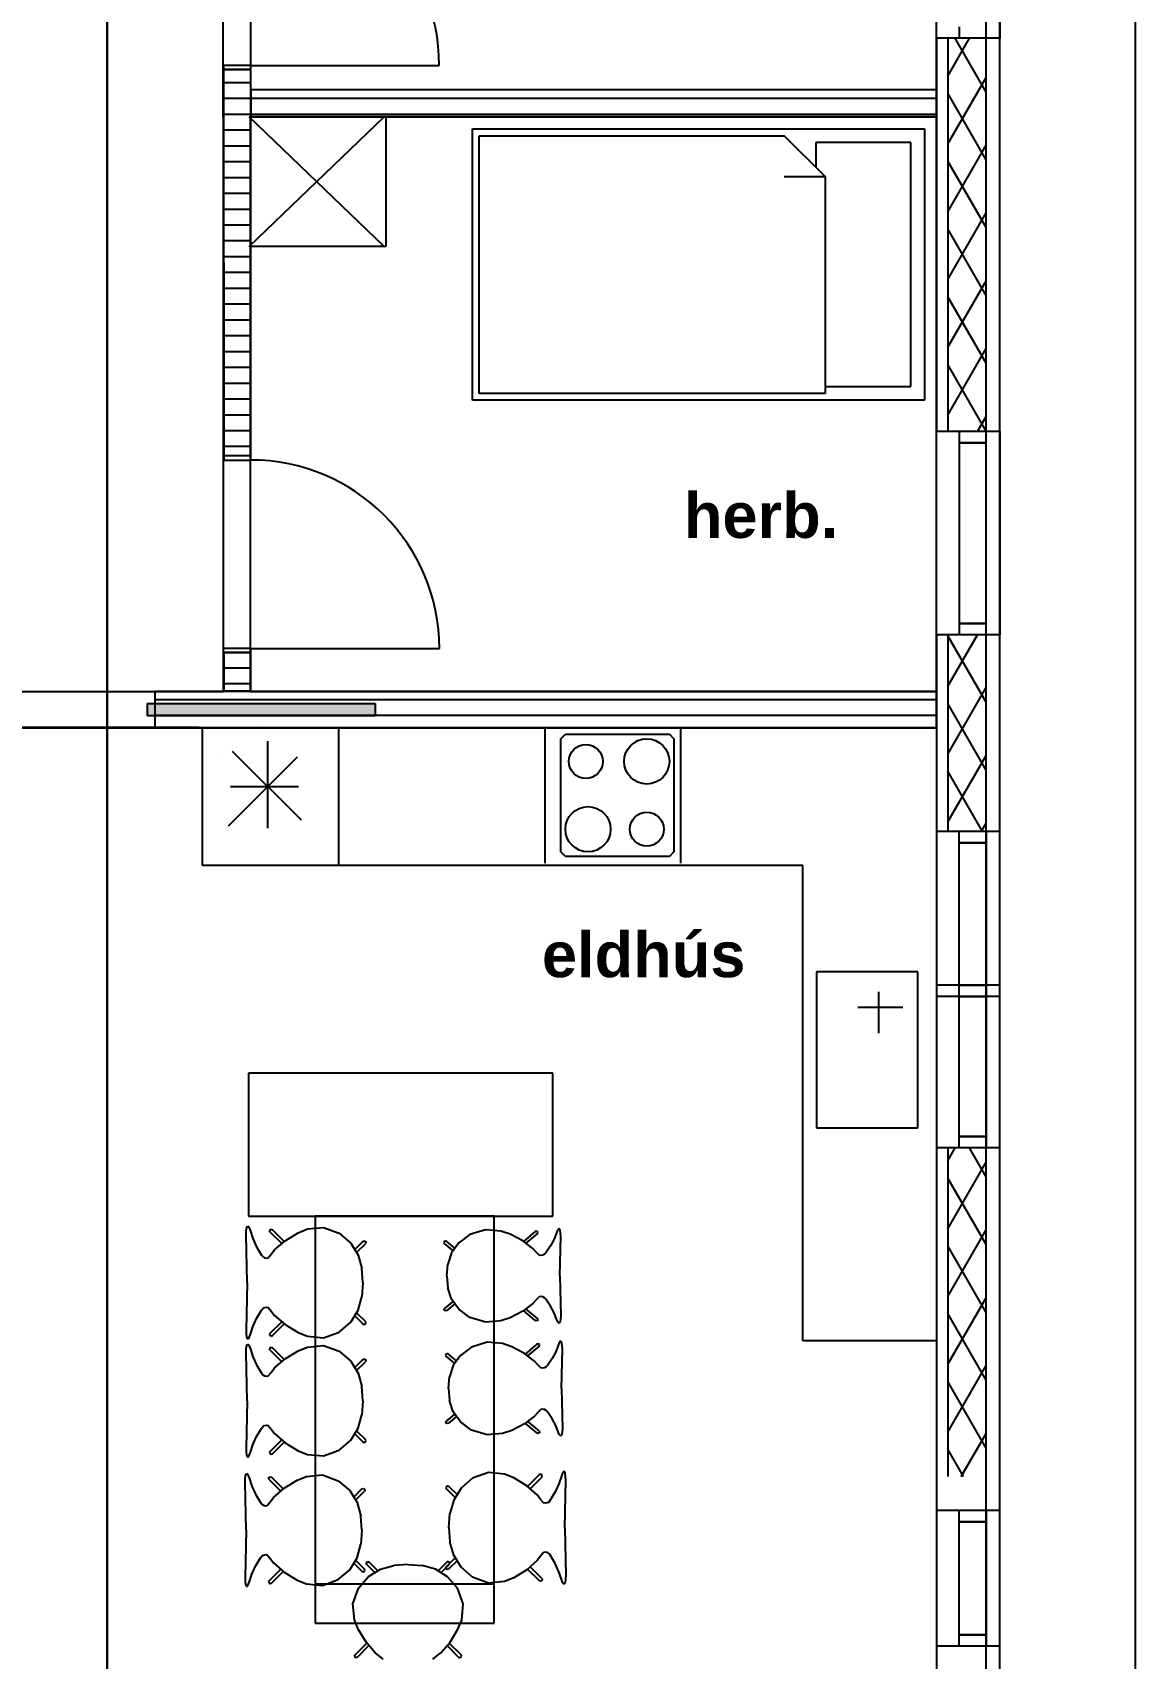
# Model space of a CAD drawing. Header units: millimetres. Extents: x -242231 to 419123, y -2399 to 525285.
# Drawn here: x -60451 to -55571, y 42130 to 49325 of the extents above; entities that cross this region are included whole.
import ezdxf

# ---------------------------------------------------------------- set-up
doc = ezdxf.new("R2010")
doc.units = ezdxf.units.MM
doc.layers.add('Grunnur', color=252, linetype='Continuous')
doc.styles.add('GENERATED_STYLE_1', font='swissb.ttf')

msp = doc.modelspace()

# ---------------------------------------------------------------- hatches: boundary and pattern name
at = {"layer": 'Grunnur', "linetype": 'Continuous'}
msp.add_hatch(color=256, dxfattribs=at).paths.add_polyline_path([(-58934.596, 46301.326), (-59942.786, 46301.326), (-59942.786, 46356.317), (-58934.596, 46356.317)], flags=0)

# ---------------------------------------------------------------- linework, layer by layer
at = {"color": 252, "linetype": 'Continuous', "lineweight": 18, "ltscale": 0.02}
for p, q in [((-59433.519, 46277.328), (-59433.519, 46277.328)), ((-59604.69, 46120.228), (-59604.69, 46120.228))]:
    msp.add_line(p, q, dxfattribs=at)
at = {"layer": 'Grunnur', "linetype": 'Continuous'}
for p, q in [((-60121.152, 37452.991), (-60121.152, 55154.141)), ((-60121.152, 55153.107), (-60121.152, 37449.384)), ((-55571.262, 37449.384), (-55571.262, 55153.107)), ((-56171.89, 38034.093), (-56171.89, 54733.487)), ((-56232.093, 38094.077), (-56232.093, 54672.718)), ((-59606.984, 48950.225), (-59606.984, 54452.808)), ((-59486.385, 51622.699), (-59486.385, 49071.888)), ((-56452.118, 49071.888), (-56452.118, 51622.699)), ((-56451.89, 49299.648), (-56451.89, 50199.648)), ((-56171.89, 50199.648), (-56171.89, 49299.648)), ((-56451.89, 49299.648), (-56451.89, 47559.218)), ((-56401.89, 49299.648), (-56451.89, 49299.648)), ((-56401.89, 49299.648), (-56401.89, 47559.218)), ((-56351.89, 49299.648), (-56401.89, 49299.648)), ((-56401.89, 49131.647), (-56304.895, 49299.648)), ((-56231.89, 49061.231), (-56369.54, 49299.648)), ((-56351.89, 49349.648), (-56351.89, 49299.648)), ((-56231.89, 49299.648), (-56351.89, 49299.648)), ((-56231.89, 49299.648), (-56231.89, 49349.648)), ((-56231.89, 47559.218), (-56231.89, 49299.648)), ((-56171.89, 49299.648), (-56231.89, 49299.648)), ((-56171.89, 47559.218), (-56171.89, 49299.648)), ((-59485.745, 49179.13), (-59605.745, 49179.098)), ((-59605.745, 49179.098), (-59605.74, 49161.098)), ((-59605.74, 49161.098), (-59485.74, 49161.13)), ((-59485.74, 49161.13), (-59605.74, 49161.098)), ((-59605.74, 49161.098), (-59605.292, 47450.953)), ((-59485.745, 49179.13), (-58651.745, 49179.348)), ((-59485.74, 49161.13), (-59485.745, 49179.13)), ((-59485.292, 47450.985), (-59485.74, 49161.13)), ((-59605.725, 49103.664), (-59485.725, 49103.664)), ((-59486.385, 49071.888), (-56452.118, 49071.888)), ((-59485.67, 49071.888), (-59485.675, 48951.888)), ((-56451.392, 49071.77), (-59485.67, 49071.888)), ((-56451.397, 48951.77), (-56451.392, 49071.77)), ((-56401.89, 48831.647), (-56231.89, 49126.096)), ((-59605.707, 49033.664), (-59485.707, 49033.664)), ((-59485.671, 49033.664), (-56451.394, 49033.664)), ((-56231.89, 48761.231), (-56401.89, 49055.68)), ((-59606.016, 48950.225), (-59606.984, 48950.225)), ((-59606.016, 46409.17), (-59606.016, 48950.225)), ((-59605.688, 48963.664), (-59485.688, 48963.664)), ((-59492.436, 48377.606), (-58895.325, 48951.927)), ((-58894.596, 48377.606), (-59492.436, 48951.886)), ((-56451.89, 48951.907), (-59488.26, 48951.907)), ((-59488.26, 48951.907), (-59488.26, 46409.203)), ((-59485.675, 48951.888), (-56451.397, 48951.77)), ((-59485.675, 48377.515), (-59485.675, 48951.888)), ((-59485.675, 48951.888), (-58888.558, 48951.888)), ((-59485.674, 48963.664), (-56451.397, 48963.664)), ((-58888.558, 48951.888), (-58888.558, 48377.515)), ((-56451.89, 46409.203), (-56451.89, 48951.907)), ((-59605.67, 48893.664), (-59485.67, 48893.664)), ((-58504.852, 47697.772), (-58504.852, 48897.772)), ((-58504.852, 48897.772), (-56504.852, 48897.772)), ((-58474.852, 47727.772), (-58474.852, 48867.772)), ((-58474.852, 48867.772), (-57124.852, 48867.772)), ((-56944.852, 48687.772), (-57124.852, 48867.772)), ((-56504.852, 48897.772), (-56504.852, 47697.772)), ((-59605.652, 48823.664), (-59485.652, 48823.664)), ((-56564.852, 48837.772), (-56984.852, 48837.772)), ((-56984.852, 48837.772), (-56984.852, 48727.772)), ((-56564.852, 47757.772), (-56564.852, 48837.772)), ((-56401.89, 48531.647), (-56231.89, 48826.096)), ((-59605.633, 48753.664), (-59485.633, 48753.664)), ((-56231.89, 48461.231), (-56401.89, 48755.68)), ((-59605.615, 48683.664), (-59485.615, 48683.664)), ((-57124.852, 48687.772), (-56944.852, 48687.772)), ((-56944.852, 48687.772), (-56944.852, 47727.772)), ((-59605.596, 48613.664), (-59485.596, 48613.664)), ((-59605.578, 48543.664), (-59485.578, 48543.664)), ((-56401.89, 48231.647), (-56231.89, 48526.096)), ((-59605.56, 48473.664), (-59485.56, 48473.664)), ((-56231.89, 48161.231), (-56401.89, 48455.68)), ((-59605.541, 48403.664), (-59485.541, 48403.664)), ((-58888.558, 48377.515), (-59485.675, 48377.515)), ((-59605.523, 48333.664), (-59485.523, 48333.664)), ((-59605.505, 48263.664), (-59485.505, 48263.664)), ((-56401.89, 47931.647), (-56231.89, 48226.096)), ((-59605.486, 48193.664), (-59485.486, 48193.664)), ((-56231.89, 47861.231), (-56401.89, 48155.68)), ((-59605.468, 48123.664), (-59485.468, 48123.664)), ((-59605.45, 48053.664), (-59485.45, 48053.664)), ((-59605.431, 47983.664), (-59485.431, 47983.664)), ((-56401.89, 47631.647), (-56231.89, 47926.096)), ((-59605.413, 47913.664), (-59485.413, 47913.664)), ((-56231.89, 47561.231), (-56401.89, 47855.68)), ((-59605.395, 47843.664), (-59485.395, 47843.664)), ((-59605.376, 47773.664), (-59485.376, 47773.664)), ((-59605.358, 47703.664), (-59485.358, 47703.664)), ((-56944.852, 47727.772), (-58474.852, 47727.772)), ((-56944.852, 47757.772), (-56564.852, 47757.772)), ((-59605.339, 47633.664), (-59485.339, 47633.664)), ((-56504.852, 47697.772), (-58504.852, 47697.772)), ((-59605.321, 47563.664), (-59485.321, 47563.664)), ((-56451.89, 46659.218), (-56451.89, 47559.218)), ((-56401.89, 47559.218), (-56451.89, 47559.218)), ((-56351.89, 47559.218), (-56401.89, 47559.218)), ((-56351.89, 47559.218), (-56351.89, 47509.218)), ((-56231.89, 47559.218), (-56351.89, 47559.218)), ((-56270.502, 47559.218), (-56231.89, 47626.096)), ((-56231.89, 47509.218), (-56231.89, 47559.218)), ((-56171.89, 47559.218), (-56231.89, 47559.218)), ((-56171.89, 47559.218), (-56171.89, 46659.218)), ((-59605.303, 47493.664), (-59485.303, 47493.664)), ((-56351.89, 47509.218), (-56231.89, 47509.218)), ((-56351.89, 47509.218), (-56351.89, 46709.218)), ((-56351.89, 47509.218), (-56351.89, 46709.218)), ((-56231.89, 47509.218), (-56351.89, 47509.218)), ((-56231.89, 46709.218), (-56231.89, 47509.218)), ((-56231.89, 46709.218), (-56231.89, 47509.218)), ((-59485.292, 47450.985), (-59605.292, 47450.953)), ((-59485.292, 47450.985), (-59605.292, 47450.953)), ((-59605.292, 47450.953), (-59605.287, 47432.953)), ((-59605.287, 47432.953), (-59485.287, 47432.985)), ((-59485.287, 47432.985), (-59485.292, 47450.985)), ((-56231.89, 46709.218), (-56351.89, 46709.218)), ((-56351.89, 46709.218), (-56351.89, 46659.218)), ((-56351.89, 46709.218), (-56231.89, 46709.218)), ((-56231.89, 46659.218), (-56231.89, 46709.218)), ((-56451.89, 46659.218), (-56451.89, 45788.895)), ((-56401.89, 46659.218), (-56451.89, 46659.218)), ((-56401.89, 46659.218), (-56401.89, 45788.895)), ((-56351.89, 46659.218), (-56401.89, 46659.218)), ((-56401.89, 46431.647), (-56270.502, 46659.218)), ((-56231.89, 46361.231), (-56401.89, 46655.68)), ((-56231.89, 46659.218), (-56351.89, 46659.218)), ((-56231.89, 45788.895), (-56231.89, 46659.218)), ((-56171.89, 46659.218), (-56231.89, 46659.218)), ((-56171.89, 45788.895), (-56171.89, 46659.218)), ((-59485.068, 46598.985), (-59605.068, 46598.953)), ((-59605.063, 46580.953), (-59485.063, 46580.985)), ((-59485.063, 46580.985), (-59605.063, 46580.953)), ((-59605.063, 46580.953), (-59605.019, 46411.804)), ((-59485.068, 46598.985), (-58651.068, 46599.203)), ((-59485.063, 46580.985), (-59485.068, 46598.985)), ((-59485.019, 46411.836), (-59485.063, 46580.985)), ((-59605.046, 46513.664), (-59485.046, 46513.664)), ((-61117.702, 46409.177), (-59606.016, 46409.17)), ((-56452.319, 46409.316), (-59910.048, 46408.954)), ((-59910.048, 46408.954), (-59910.031, 46248.954)), ((-59605.027, 46443.664), (-59485.027, 46443.664)), ((-59605.019, 46411.804), (-59485.019, 46411.836)), ((-59488.26, 46409.203), (-56451.89, 46409.203)), ((-56452.302, 46249.316), (-56452.319, 46409.316)), ((-56401.89, 46131.647), (-56231.89, 46426.096)), ((-59942.786, 46301.326), (-59942.786, 46356.317)), ((-59942.786, 46356.317), (-58934.596, 46356.317)), ((-59910.044, 46373.664), (-56452.315, 46373.664)), ((-58934.596, 46356.317), (-58934.596, 46301.326)), ((-56231.89, 46061.231), (-56401.89, 46355.68)), ((-58934.596, 46301.326), (-59942.786, 46301.326)), ((-59910.037, 46303.664), (-56452.308, 46303.664)), ((-61391.156, 46250.263), (-59713.716, 46250.274)), ((-56452.302, 46246.103), (-61391.156, 46246.103)), ((-59910.031, 46248.954), (-56452.302, 46249.316)), ((-59713.716, 46250.274), (-59713.716, 46249.316)), ((-59713.716, 46249.316), (-56452.302, 46249.316)), ((-59699.095, 45639.423), (-59699.095, 46249.316)), ((-59699.095, 46249.316), (-56451.806, 46249.316)), ((-59095.845, 45638.039), (-59095.845, 46246.347)), ((-58183.395, 45649.321), (-58183.395, 46249.321)), ((-58113.395, 46199.321), (-58093.395, 46219.321)), ((-58113.395, 45699.321), (-58113.395, 46199.321)), ((-58093.395, 46219.321), (-57633.395, 46219.321)), ((-57633.395, 46219.321), (-57613.395, 46199.321)), ((-57613.395, 46199.321), (-57613.395, 45699.321)), ((-57583.395, 45649.321), (-57583.395, 46249.321)), ((-56452.302, 46249.316), (-56452.302, 38314.083)), ((-56451.806, 46249.316), (-56451.806, 45639.423)), ((-59261.532, 45839.202), (-59566.864, 46143.675)), ((-59410.403, 45803.535), (-59410.403, 46188.589)), ((-56401.89, 45831.647), (-56231.89, 46126.096)), ((-59280.536, 46117.775), (-59585.868, 45813.302)), ((-56247.862, 45788.895), (-56401.89, 46055.68)), ((-59274.97, 45986.767), (-59575.047, 45986.767)), ((-56451.89, 45788.895), (-56451.89, 45058.895)), ((-56401.89, 45788.895), (-56451.89, 45788.895)), ((-56351.89, 45788.895), (-56401.89, 45788.895)), ((-56351.89, 45738.895), (-56351.89, 45788.895)), ((-56231.89, 45788.895), (-56351.89, 45788.895)), ((-56253.368, 45788.895), (-56231.89, 45826.096)), ((-56231.89, 45788.895), (-56231.89, 45738.895)), ((-56171.89, 45788.895), (-56231.89, 45788.895)), ((-56171.89, 45058.895), (-56171.89, 45788.895)), ((-58093.395, 45679.321), (-58113.395, 45699.321)), ((-57613.395, 45699.321), (-57633.395, 45679.321)), ((-56231.89, 45738.895), (-56351.89, 45738.895)), ((-56351.89, 45108.895), (-56351.89, 45738.895)), ((-56231.89, 45738.895), (-56231.89, 45108.895)), ((-57042.396, 45639.423), (-59699.095, 45639.423)), ((-57633.395, 45679.321), (-58093.395, 45679.321)), ((-57142.757, 45639.423), (-57330.257, 45639.423)), ((-57042.396, 43535.248), (-57042.396, 45639.423)), ((-56451.806, 45639.423), (-56451.876, 45639.423)), ((-56451.876, 45639.423), (-56451.876, 43535.248)), ((-56534.277, 45168.666), (-56982.022, 45168.666)), ((-56982.022, 45168.666), (-56982.022, 44478.394)), ((-56534.277, 44478.394), (-56534.277, 45168.666)), ((-56708.011, 45080.309), (-56708.011, 44896.772)), ((-56451.89, 45108.895), (-56451.89, 44388.895)), ((-56401.89, 45108.895), (-56451.89, 45108.895)), ((-56401.89, 45058.895), (-56451.89, 45058.895)), ((-56351.89, 45108.895), (-56401.89, 45108.895)), ((-56351.89, 45058.895), (-56401.89, 45058.895)), ((-56351.89, 45058.895), (-56351.89, 45108.895)), ((-56351.89, 45108.895), (-56231.89, 45108.895)), ((-56351.89, 45058.895), (-56351.89, 45108.895)), ((-56231.89, 45108.895), (-56351.89, 45108.895)), ((-56231.89, 45058.895), (-56351.89, 45058.895)), ((-56231.89, 45058.895), (-56351.89, 45058.895)), ((-56351.89, 44438.895), (-56351.89, 45058.895)), ((-56231.89, 45108.895), (-56231.89, 45058.895)), ((-56231.89, 45108.895), (-56231.89, 45058.895)), ((-56171.89, 45108.895), (-56231.89, 45108.895)), ((-56171.89, 45058.895), (-56231.89, 45058.895)), ((-56231.89, 45058.895), (-56231.89, 44438.895)), ((-56171.89, 44388.895), (-56171.89, 45108.895)), ((-56600.048, 45010.133), (-56799.78, 45010.133)), ((-58149.121, 44720.287), (-59495.134, 44720.091)), ((-59495.134, 44720.091), (-59495.042, 44086.78)), ((-58149.029, 44086.976), (-58149.121, 44720.287)), ((-56982.022, 44478.394), (-56534.277, 44478.394)), ((-56351.89, 44388.895), (-56351.89, 44438.895)), ((-56351.89, 44438.895), (-56231.89, 44438.895)), ((-56231.89, 44438.895), (-56231.89, 44388.895)), ((-56451.89, 44388.895), (-56451.89, 42934.773)), ((-56401.89, 44388.895), (-56451.89, 44388.895)), ((-56401.89, 44388.895), (-56401.89, 42934.773)), ((-56351.89, 44388.895), (-56401.89, 44388.895)), ((-56401.89, 44331.647), (-56368.838, 44388.895)), ((-56401.89, 44031.647), (-56231.89, 44326.096)), ((-56231.89, 44388.895), (-56351.89, 44388.895)), ((-56231.89, 44261.231), (-56305.597, 44388.895)), ((-56231.89, 42934.773), (-56231.89, 44388.895)), ((-56171.89, 44388.895), (-56231.89, 44388.895)), ((-56171.89, 42934.773), (-56171.89, 44388.895)), ((-56231.89, 43961.231), (-56401.89, 44255.68)), ((-59505.675, 44019.018), (-59504.03, 44033.191)), ((-59504.03, 44033.191), (-59502.13, 44039.825)), ((-59502.13, 44039.825), (-59499.484, 44042.889)), ((-59499.484, 44042.889), (-59495.819, 44040.699)), ((-59495.819, 44040.699), (-59492.262, 44035.139)), ((-59495.042, 44086.78), (-58149.029, 44086.976)), ((-59492.262, 44035.139), (-59487.332, 44020.467)), ((-59235.012, 44030.396), (-59164.054, 44037.423)), ((-59200.549, 44086.938), (-59200.549, 42286.775)), ((-58408.566, 44086.938), (-59200.549, 44086.938)), ((-58408.566, 44086.938), (-59200.296, 44086.823)), ((-59200.296, 44086.823), (-59200.06, 42459.859)), ((-59164.054, 44037.423), (-59093.988, 44011.876)), ((-58408.33, 42459.974), (-58408.566, 44086.938)), ((-58408.566, 42286.775), (-58408.566, 44086.938)), ((-59506.334, 44002.794), (-59505.675, 44019.018)), ((-59502.134, 43792.883), (-59506.334, 44002.794)), ((-59487.332, 44020.467), (-59475.853, 43987.863)), ((-59475.853, 43987.863), (-59460.049, 43951.689)), ((-59402.202, 44021.987), (-59400.004, 44027.199)), ((-59400.052, 44016.803), (-59402.202, 44021.987)), ((-59400.052, 44016.803), (-59348.394, 43965.731)), ((-59400.004, 44027.199), (-59394.747, 44029.386)), ((-59394.747, 44029.386), (-59389.509, 44027.267)), ((-59389.509, 44027.267), (-59337.187, 43975.538)), ((-59380.245, 43937.858), (-59333.69, 43978.596)), ((-59333.69, 43978.596), (-59276.15, 44013.858)), ((-59276.15, 44013.858), (-59235.012, 44030.396)), ((-59093.988, 44011.876), (-59043.263, 43967.818)), ((-59043.263, 43967.818), (-59010.774, 43914.774)), ((-59025.408, 43939.544), (-58989.015, 43975.466)), ((-59014.865, 43929.08), (-58978.402, 43965.072)), ((-58989.015, 43975.466), (-58983.786, 43977.625)), ((-58983.786, 43977.625), (-58978.512, 43975.476)), ((-58978.512, 43975.476), (-58976.282, 43970.276)), ((-58976.282, 43970.276), (-58978.402, 43965.072)), ((-58628.456, 43975.265), (-58630.628, 43970.907)), ((-58630.628, 43970.907), (-58628.56, 43966.547)), ((-58593.009, 43936.395), (-58628.56, 43966.547)), ((-58623.316, 43977.068), (-58628.456, 43975.265)), ((-58618.219, 43975.26), (-58623.316, 43977.068)), ((-58582.735, 43945.167), (-58618.219, 43975.26)), ((-58565.34, 43968.865), (-58596.993, 43924.406)), ((-58515.908, 44005.799), (-58565.34, 43968.865)), ((-58447.62, 44027.226), (-58515.908, 44005.799)), ((-58378.454, 44021.356), (-58447.62, 44027.226)), ((-58338.351, 44007.508), (-58378.454, 44021.356)), ((-58282.255, 43977.974), (-58338.351, 44007.508)), ((-58236.866, 43943.847), (-58282.255, 43977.974)), ((-58227.86, 44018.774), (-58278.847, 43975.412)), ((-58217.581, 44010.008), (-58267.92, 43967.196)), ((-58222.755, 44020.552), (-58227.86, 44018.774)), ((-58217.63, 44018.721), (-58222.755, 44020.552)), ((-58215.487, 44014.354), (-58217.63, 44018.721)), ((-58217.581, 44010.008), (-58215.487, 44014.354)), ((-58143.688, 43985.777), (-58159.083, 43955.459)), ((-58132.508, 44013.102), (-58143.688, 43985.777)), ((-58127.706, 44025.398), (-58132.508, 44013.102)), ((-58124.241, 44030.059), (-58127.706, 44025.398)), ((-58120.669, 44031.895), (-58124.241, 44030.059)), ((-58118.089, 44029.328), (-58120.669, 44031.895)), ((-58116.236, 44023.769), (-58118.089, 44029.328)), ((-58118.02, 43822.39), (-58113.981, 43998.297)), ((-58114.628, 44011.893), (-58116.236, 44023.769)), ((-58113.981, 43998.297), (-58114.628, 44011.893)), ((-56401.89, 43731.647), (-56231.89, 44026.096)), ((-59460.049, 43951.689), (-59438.178, 43915.242)), ((-59438.178, 43915.242), (-59432.691, 43908.253)), ((-59432.691, 43908.253), (-59425.387, 43902.928)), ((-59425.387, 43902.928), (-59415.793, 43900.982)), ((-59415.793, 43900.982), (-59408.324, 43902.52)), ((-59408.324, 43902.52), (-59395.351, 43918.464)), ((-59395.351, 43918.464), (-59380.245, 43937.858)), ((-59025.742, 43939.206), (-59025.408, 43939.536)), ((-59017.774, 43926.195), (-59014.865, 43929.072)), ((-59010.774, 43914.774), (-58993.661, 43855.473)), ((-58596.993, 43924.406), (-58613.658, 43874.707)), ((-58590.173, 43933.979), (-58593.009, 43936.389)), ((-58582.41, 43944.884), (-58582.735, 43945.16)), ((-58222.137, 43927.599), (-58236.866, 43943.847)), ((-58209.488, 43914.241), (-58222.137, 43927.599)), ((-58202.208, 43912.955), (-58209.488, 43914.241)), ((-58192.857, 43914.588), (-58202.208, 43912.955)), ((-58185.739, 43919.053), (-58192.857, 43914.588)), ((-58180.392, 43924.91), (-58185.739, 43919.053)), ((-58159.083, 43955.459), (-58180.392, 43924.91)), ((-56231.89, 43661.231), (-56401.89, 43955.68)), ((-58989.159, 43792.957), (-58993.661, 43855.473)), ((-58618.03, 43822.318), (-58613.658, 43874.707)), ((-58618.03, 43822.318), (-58613.643, 43769.93)), ((-58118.02, 43822.39), (-58113.93, 43646.485)), ((-59502.134, 43792.883), (-59506.273, 43582.97)), ((-58989.159, 43792.957), (-58993.643, 43730.44)), ((-58596.964, 43720.235), (-58613.643, 43769.93)), ((-59438.143, 43670.542), (-59432.657, 43677.532)), ((-59432.657, 43677.532), (-59425.355, 43682.859)), ((-59425.355, 43682.859), (-59415.761, 43684.808)), ((-59415.761, 43684.808), (-59408.292, 43683.273)), ((-59408.292, 43683.273), (-59395.315, 43667.332)), ((-59010.739, 43671.133), (-58993.643, 43730.44)), ((-58630.585, 43673.725), (-58628.518, 43678.086)), ((-58628.412, 43669.367), (-58630.585, 43673.725)), ((-58592.976, 43708.247), (-58628.518, 43678.086)), ((-58582.7, 43699.479), (-58618.174, 43669.375)), ((-58565.297, 43675.785), (-58596.964, 43720.235)), ((-58590.141, 43710.665), (-58592.976, 43708.254)), ((-58582.374, 43699.762), (-58582.7, 43699.485)), ((-58515.854, 43638.866), (-58565.297, 43675.785)), ((-58236.831, 43700.899), (-58282.21, 43666.759)), ((-58217.526, 43634.743), (-58267.878, 43677.541)), ((-58222.106, 43717.151), (-58236.831, 43700.899)), ((-58209.461, 43730.513), (-58222.106, 43717.151)), ((-58202.181, 43731.801), (-58209.461, 43730.513)), ((-58192.83, 43730.171), (-58202.181, 43731.801)), ((-58185.71, 43725.708), (-58192.83, 43730.171)), ((-58180.362, 43719.852), (-58185.71, 43725.708)), ((-58159.044, 43689.31), (-58180.362, 43719.852)), ((-58143.64, 43658.997), (-58159.044, 43689.31)), ((-56401.89, 43431.647), (-56231.89, 43726.096)), ((-59475.797, 43597.91), (-59460.003, 43634.088)), ((-59460.003, 43634.088), (-59438.143, 43670.542)), ((-59399.987, 43568.992), (-59348.344, 43620.079)), ((-59395.315, 43667.332), (-59380.203, 43647.943)), ((-59389.441, 43558.531), (-59337.134, 43610.275)), ((-59380.203, 43647.943), (-59333.636, 43607.218)), ((-59333.636, 43607.218), (-59276.086, 43571.973)), ((-59093.925, 43574.007), (-59043.212, 43618.08)), ((-59043.212, 43618.08), (-59010.739, 43671.133)), ((-59025.7, 43646.698), (-59025.366, 43646.367)), ((-59025.366, 43646.36), (-58988.962, 43610.448)), ((-59017.735, 43659.71), (-59014.826, 43656.834)), ((-59014.826, 43656.827), (-58978.352, 43620.846)), ((-58988.962, 43610.448), (-58983.732, 43608.29)), ((-58983.732, 43608.29), (-58978.459, 43610.441)), ((-58978.459, 43610.441), (-58976.231, 43615.642)), ((-58976.231, 43615.642), (-58978.352, 43620.846)), ((-58623.271, 43667.566), (-58628.412, 43669.367)), ((-58618.174, 43669.375), (-58623.271, 43667.566)), ((-58447.56, 43617.459), (-58515.854, 43638.866)), ((-58378.396, 43623.349), (-58447.56, 43617.459)), ((-58338.297, 43637.209), (-58378.396, 43623.349)), ((-58282.21, 43666.759), (-58338.297, 43637.209)), ((-58227.803, 43625.974), (-58278.802, 43669.322)), ((-58222.698, 43624.199), (-58227.803, 43625.974)), ((-58217.573, 43626.031), (-58222.698, 43624.199)), ((-58215.431, 43630.399), (-58217.573, 43626.031)), ((-58217.526, 43634.743), (-58215.431, 43630.399)), ((-58132.452, 43631.674), (-58143.64, 43658.997)), ((-58127.647, 43619.379), (-58132.452, 43631.674)), ((-58124.18, 43614.72), (-58127.647, 43619.379)), ((-58120.608, 43612.885), (-58124.18, 43614.72)), ((-58118.029, 43615.453), (-58120.608, 43612.885)), ((-58116.177, 43621.012), (-58118.029, 43615.453)), ((-58114.573, 43632.889), (-58116.177, 43621.012)), ((-58113.93, 43646.485), (-58114.573, 43632.889)), ((-56231.89, 43361.231), (-56401.89, 43655.68)), ((-59506.273, 43582.97), (-59505.61, 43566.746)), ((-59505.61, 43566.746), (-59503.96, 43552.574)), ((-59503.96, 43552.574), (-59502.058, 43545.94)), ((-59502.058, 43545.94), (-59499.411, 43542.877)), ((-59499.411, 43542.877), (-59495.747, 43545.068)), ((-59495.747, 43545.068), (-59492.192, 43550.629)), ((-59492.192, 43550.629), (-59487.266, 43565.302)), ((-59487.266, 43565.302), (-59475.797, 43597.91)), ((-59399.987, 43568.992), (-59402.135, 43563.807)), ((-59402.135, 43563.807), (-59399.936, 43558.595)), ((-59399.936, 43558.595), (-59394.678, 43556.41)), ((-59394.678, 43556.41), (-59389.441, 43558.531)), ((-59276.086, 43571.973), (-59234.943, 43555.446)), ((-59234.943, 43555.446), (-59163.983, 43548.44)), ((-59163.983, 43548.44), (-59093.925, 43574.007)), ((-58440.292, 43528.957), (-58508.58, 43507.53)), ((-58371.126, 43523.087), (-58440.292, 43528.957)), ((-58116.913, 43531.79), (-58120.379, 43527.129)), ((-58113.342, 43533.625), (-58116.913, 43531.79)), ((-58110.761, 43531.059), (-58113.342, 43533.625)), ((-58108.908, 43525.5), (-58110.761, 43531.059)), ((-56451.876, 43535.248), (-57042.396, 43535.248)), ((-59506.334, 43480.25), (-59505.675, 43496.474)), ((-59502.134, 43270.338), (-59506.334, 43480.25)), ((-59505.675, 43496.474), (-59504.03, 43510.646)), ((-59504.03, 43510.646), (-59502.13, 43517.281)), ((-59502.13, 43517.281), (-59499.484, 43520.344)), ((-59499.484, 43520.344), (-59495.819, 43518.155)), ((-59495.819, 43518.155), (-59492.262, 43512.595)), ((-59492.262, 43512.595), (-59487.332, 43497.922)), ((-59487.332, 43497.922), (-59475.853, 43465.318)), ((-59475.853, 43465.318), (-59460.049, 43429.145)), ((-59402.202, 43499.443), (-59400.004, 43504.655)), ((-59400.052, 43494.258), (-59402.202, 43499.443)), ((-59400.052, 43494.258), (-59348.394, 43443.186)), ((-59400.004, 43504.655), (-59394.747, 43506.841)), ((-59394.747, 43506.841), (-59389.509, 43504.722)), ((-59389.509, 43504.722), (-59337.187, 43452.993)), ((-59333.69, 43456.051), (-59276.15, 43491.313)), ((-59276.15, 43491.313), (-59235.012, 43507.852)), ((-59235.012, 43507.852), (-59164.054, 43514.879)), ((-59164.054, 43514.879), (-59093.988, 43489.332)), ((-59093.988, 43489.332), (-59043.263, 43445.274)), ((-58621.129, 43476.996), (-58623.3, 43472.638)), ((-58623.3, 43472.638), (-58621.232, 43468.278)), ((-58585.682, 43438.126), (-58621.232, 43468.278)), ((-58615.988, 43478.799), (-58621.129, 43476.996)), ((-58610.891, 43476.991), (-58615.988, 43478.799)), ((-58575.408, 43446.897), (-58610.891, 43476.991)), ((-58558.012, 43470.596), (-58589.666, 43426.137)), ((-58508.58, 43507.53), (-58558.012, 43470.596)), ((-58331.023, 43509.239), (-58371.126, 43523.087)), ((-58274.928, 43479.704), (-58331.023, 43509.239)), ((-58229.539, 43445.578), (-58274.928, 43479.704)), ((-58220.532, 43520.505), (-58271.519, 43477.142)), ((-58210.253, 43511.739), (-58260.592, 43468.927)), ((-58215.428, 43522.282), (-58220.532, 43520.505)), ((-58210.303, 43520.452), (-58215.428, 43522.282)), ((-58208.16, 43516.084), (-58210.303, 43520.452)), ((-58210.253, 43511.739), (-58208.16, 43516.084)), ((-58151.755, 43457.19), (-58173.064, 43426.641)), ((-58136.36, 43487.507), (-58151.755, 43457.19)), ((-58125.18, 43514.833), (-58136.36, 43487.507)), ((-58120.379, 43527.129), (-58125.18, 43514.833)), ((-58110.693, 43324.121), (-58106.654, 43500.028)), ((-58107.3, 43513.624), (-58108.908, 43525.5)), ((-58106.654, 43500.028), (-58107.3, 43513.624)), ((-59460.049, 43429.145), (-59438.178, 43392.697)), ((-59438.178, 43392.697), (-59432.691, 43385.709)), ((-59432.691, 43385.709), (-59425.387, 43380.384)), ((-59408.324, 43379.975), (-59395.351, 43395.919)), ((-59395.351, 43395.919), (-59380.245, 43415.313)), ((-59380.245, 43415.313), (-59333.69, 43456.051)), ((-59043.263, 43445.274), (-59010.774, 43392.23)), ((-59025.742, 43416.661), (-59025.408, 43416.992)), ((-59025.408, 43416.999), (-58989.015, 43452.922)), ((-59017.774, 43403.651), (-59014.865, 43406.528)), ((-59014.865, 43406.535), (-58978.402, 43442.527)), ((-59010.774, 43392.23), (-58993.661, 43332.928)), ((-58989.015, 43452.922), (-58983.786, 43455.081)), ((-58983.786, 43455.081), (-58978.512, 43452.931)), ((-58978.512, 43452.931), (-58976.282, 43447.731)), ((-58976.282, 43447.731), (-58978.402, 43442.527)), ((-58589.666, 43426.137), (-58606.331, 43376.438)), ((-58582.846, 43435.71), (-58585.682, 43438.12)), ((-58575.082, 43446.614), (-58575.408, 43446.891)), ((-58214.809, 43429.33), (-58229.539, 43445.578)), ((-58202.161, 43415.972), (-58214.809, 43429.33)), ((-58194.88, 43414.686), (-58202.161, 43415.972)), ((-58185.529, 43416.319), (-58194.88, 43414.686)), ((-58178.411, 43420.783), (-58185.529, 43416.319)), ((-58173.064, 43426.641), (-58178.411, 43420.783)), ((-56401.89, 43131.647), (-56231.89, 43426.096)), ((-59425.387, 43380.384), (-59415.793, 43378.437)), ((-59415.793, 43378.437), (-59408.324, 43379.975)), ((-58989.159, 43270.413), (-58993.661, 43332.928)), ((-58610.703, 43324.048), (-58606.331, 43376.438)), ((-58610.703, 43324.048), (-58606.315, 43271.661)), ((-58110.693, 43324.121), (-58106.603, 43148.215)), ((-56231.89, 43061.231), (-56401.89, 43355.68)), ((-59502.134, 43270.338), (-59506.273, 43060.425)), ((-58989.159, 43270.413), (-58993.643, 43207.896)), ((-58589.636, 43221.966), (-58606.315, 43271.661)), ((-59010.739, 43148.589), (-58993.643, 43207.896)), ((-58623.257, 43175.455), (-58621.19, 43179.816)), ((-58621.084, 43171.098), (-58623.257, 43175.455)), ((-58585.649, 43209.978), (-58621.19, 43179.816)), ((-58615.943, 43169.296), (-58621.084, 43171.098)), ((-58610.847, 43171.106), (-58615.943, 43169.296)), ((-58575.372, 43201.21), (-58610.847, 43171.106)), ((-58557.97, 43177.516), (-58589.636, 43221.966)), ((-58582.813, 43212.396), (-58585.649, 43209.984)), ((-58575.047, 43201.493), (-58575.372, 43201.216)), ((-58508.527, 43140.596), (-58557.97, 43177.516)), ((-58229.503, 43202.63), (-58274.883, 43168.49)), ((-58220.475, 43127.705), (-58271.475, 43171.053)), ((-58210.199, 43136.474), (-58260.55, 43179.272)), ((-58214.779, 43218.882), (-58229.503, 43202.63)), ((-58202.134, 43232.243), (-58214.779, 43218.882)), ((-58194.854, 43233.532), (-58202.134, 43232.243)), ((-58185.502, 43231.901), (-58194.854, 43233.532)), ((-58178.383, 43227.439), (-58185.502, 43231.901)), ((-58173.034, 43221.583), (-58178.383, 43227.439)), ((-58151.717, 43191.04), (-58173.034, 43221.583)), ((-58136.313, 43160.727), (-58151.717, 43191.04)), ((-59475.797, 43075.365), (-59460.003, 43111.544)), ((-59460.003, 43111.544), (-59438.143, 43147.998)), ((-59438.143, 43147.998), (-59432.657, 43154.987)), ((-59432.657, 43154.987), (-59425.355, 43160.315)), ((-59425.355, 43160.315), (-59415.761, 43162.264)), ((-59415.761, 43162.264), (-59408.292, 43160.728)), ((-59408.292, 43160.728), (-59395.315, 43144.788)), ((-59399.987, 43046.447), (-59348.344, 43097.535)), ((-59395.315, 43144.788), (-59380.203, 43125.398)), ((-59380.203, 43125.398), (-59333.636, 43084.674)), ((-59043.212, 43095.536), (-59010.739, 43148.589)), ((-59025.7, 43124.153), (-59025.366, 43123.823)), ((-59025.366, 43123.815), (-58988.962, 43087.903)), ((-59017.735, 43137.166), (-59014.826, 43134.29)), ((-59014.826, 43134.282), (-58978.352, 43098.301)), ((-58976.231, 43093.098), (-58978.352, 43098.301)), ((-58440.233, 43119.19), (-58508.527, 43140.596)), ((-58371.068, 43125.08), (-58440.233, 43119.19)), ((-58330.969, 43138.94), (-58371.068, 43125.08)), ((-58274.883, 43168.49), (-58330.969, 43138.94)), ((-58215.37, 43125.929), (-58220.475, 43127.705)), ((-58210.246, 43127.762), (-58215.37, 43125.929)), ((-58208.104, 43132.13), (-58210.246, 43127.762)), ((-58210.199, 43136.474), (-58208.104, 43132.13)), ((-58125.125, 43133.405), (-58136.313, 43160.727)), ((-58120.32, 43121.11), (-58125.125, 43133.405)), ((-58116.853, 43116.451), (-58120.32, 43121.11)), ((-58113.281, 43114.616), (-58116.853, 43116.451)), ((-58110.701, 43117.183), (-58113.281, 43114.616)), ((-58108.85, 43122.743), (-58110.701, 43117.183)), ((-58107.245, 43134.62), (-58108.85, 43122.743)), ((-58106.603, 43148.215), (-58107.245, 43134.62)), ((-56342.35, 42934.773), (-56231.89, 43126.096)), ((-59506.273, 43060.425), (-59505.61, 43044.201)), ((-59505.61, 43044.201), (-59503.96, 43030.029)), ((-59503.96, 43030.029), (-59502.058, 43023.395)), ((-59495.747, 43022.523), (-59492.192, 43028.084)), ((-59492.192, 43028.084), (-59487.266, 43042.758)), ((-59487.266, 43042.758), (-59475.797, 43075.365)), ((-59399.987, 43046.447), (-59402.135, 43041.262)), ((-59402.135, 43041.262), (-59399.936, 43036.051)), ((-59399.936, 43036.051), (-59394.678, 43033.866)), ((-59394.678, 43033.866), (-59389.441, 43035.987)), ((-59389.441, 43035.987), (-59337.134, 43087.731)), ((-59333.636, 43084.674), (-59276.086, 43049.429)), ((-59276.086, 43049.429), (-59234.943, 43032.902)), ((-59234.943, 43032.902), (-59163.983, 43025.896)), ((-59163.983, 43025.896), (-59093.925, 43051.463)), ((-59093.925, 43051.463), (-59043.212, 43095.536)), ((-58988.962, 43087.903), (-58983.732, 43085.746)), ((-58983.732, 43085.746), (-58978.459, 43087.897)), ((-58978.459, 43087.897), (-58976.231, 43093.098)), ((-56332.085, 42934.773), (-56401.89, 43055.68)), ((-59502.058, 43023.395), (-59499.411, 43020.332)), ((-59499.411, 43020.332), (-59495.747, 43022.523)), ((-58434.287, 42952.855), (-58504.345, 42927.288)), ((-58363.327, 42945.849), (-58434.287, 42952.855)), ((-58102.522, 42956.228), (-58106.078, 42950.667)), ((-58098.858, 42958.419), (-58102.522, 42956.228)), ((-58096.211, 42955.356), (-58098.858, 42958.419)), ((-58094.309, 42948.722), (-58096.211, 42955.356)), ((-59510.721, 42907.588), (-59510.062, 42923.812)), ((-59506.521, 42697.677), (-59510.721, 42907.588)), ((-59510.062, 42923.812), (-59508.417, 42937.985)), ((-59508.417, 42937.985), (-59506.517, 42944.619)), ((-59506.517, 42944.619), (-59503.87, 42947.683)), ((-59503.87, 42947.683), (-59500.206, 42945.493)), ((-59500.206, 42945.493), (-59496.649, 42939.933)), ((-59496.649, 42939.933), (-59491.719, 42925.261)), ((-59491.719, 42925.261), (-59480.24, 42892.657)), ((-59480.24, 42892.657), (-59464.436, 42856.483)), ((-59406.588, 42926.781), (-59404.391, 42931.993)), ((-59404.439, 42921.597), (-59406.588, 42926.781)), ((-59404.439, 42921.597), (-59352.781, 42870.525)), ((-59404.391, 42931.993), (-59399.134, 42934.18)), ((-59399.134, 42934.18), (-59393.896, 42932.061)), ((-59393.896, 42932.061), (-59341.573, 42880.332)), ((-59384.632, 42842.652), (-59338.077, 42883.39)), ((-59338.077, 42883.39), (-59280.537, 42918.652)), ((-59280.537, 42918.652), (-59239.398, 42935.19)), ((-59239.398, 42935.19), (-59168.441, 42942.217)), ((-59168.441, 42942.217), (-59098.375, 42916.67)), ((-59098.375, 42916.67), (-59047.649, 42872.612)), ((-58993.401, 42880.26), (-58988.172, 42882.419)), ((-58988.172, 42882.419), (-58982.898, 42880.27)), ((-58619.811, 42890.854), (-58622.039, 42885.653)), ((-58622.039, 42885.653), (-58619.917, 42880.45)), ((-58614.537, 42893.005), (-58619.811, 42890.854)), ((-58609.308, 42890.848), (-58614.537, 42893.005)), ((-58572.904, 42854.936), (-58609.308, 42890.848)), ((-58555.058, 42883.215), (-58587.531, 42830.162)), ((-58504.345, 42927.288), (-58555.058, 42883.215)), ((-58322.184, 42929.323), (-58363.327, 42945.849)), ((-58264.633, 42894.078), (-58322.184, 42929.323)), ((-58218.066, 42853.353), (-58264.633, 42894.078)), ((-58208.828, 42942.764), (-58261.136, 42891.02)), ((-58198.282, 42932.304), (-58249.926, 42881.216)), ((-58203.591, 42944.885), (-58208.828, 42942.764)), ((-58198.333, 42942.7), (-58203.591, 42944.885)), ((-58196.135, 42937.489), (-58198.333, 42942.7)), ((-58198.282, 42932.304), (-58196.135, 42937.489)), ((-58122.473, 42903.386), (-58138.266, 42867.207)), ((-58111.003, 42935.993), (-58122.473, 42903.386)), ((-58106.078, 42950.667), (-58111.003, 42935.993)), ((-58096.135, 42708.413), (-58091.996, 42918.326)), ((-58092.66, 42934.55), (-58094.309, 42948.722)), ((-58091.996, 42918.326), (-58092.66, 42934.55)), ((-59464.436, 42856.483), (-59442.565, 42820.036)), ((-59442.565, 42820.036), (-59437.078, 42813.047)), ((-59437.078, 42813.047), (-59429.773, 42807.722)), ((-59412.711, 42807.314), (-59399.738, 42823.258)), ((-59399.738, 42823.258), (-59384.632, 42842.652)), ((-59047.649, 42872.612), (-59015.161, 42819.568)), ((-59030.129, 42844), (-59029.795, 42844.33)), ((-59029.795, 42844.338), (-58993.401, 42880.26)), ((-59022.16, 42830.989), (-59019.252, 42833.866)), ((-59019.252, 42833.874), (-58982.789, 42869.866)), ((-59015.161, 42819.568), (-58998.048, 42760.267)), ((-58982.898, 42880.27), (-58980.669, 42875.07)), ((-58980.669, 42875.07), (-58982.789, 42869.866)), ((-58583.444, 42844.469), (-58619.917, 42880.45)), ((-58587.531, 42830.162), (-58604.627, 42770.855)), ((-58580.535, 42841.585), (-58583.444, 42844.461)), ((-58572.57, 42854.598), (-58572.904, 42854.928)), ((-58202.955, 42833.963), (-58218.066, 42853.353)), ((-58189.977, 42818.023), (-58202.955, 42833.963)), ((-58182.508, 42816.487), (-58189.977, 42818.023)), ((-58172.915, 42818.436), (-58182.508, 42816.487)), ((-58165.612, 42823.764), (-58172.915, 42818.436)), ((-58160.127, 42830.753), (-58165.612, 42823.764)), ((-58138.266, 42867.207), (-58160.127, 42830.753)), ((-59429.773, 42807.722), (-59420.179, 42805.776)), ((-59420.179, 42805.776), (-59412.711, 42807.314)), ((-58993.545, 42697.751), (-58998.048, 42760.267)), ((-58609.111, 42708.339), (-58604.627, 42770.855)), ((-56451.89, 42784.773), (-56451.89, 42184.773)), ((-56401.89, 42784.773), (-56451.89, 42784.773)), ((-56351.89, 42784.773), (-56401.89, 42784.773)), ((-56351.89, 42734.773), (-56351.89, 42784.773)), ((-56231.89, 42784.773), (-56351.89, 42784.773)), ((-56231.89, 42784.773), (-56231.89, 42734.773)), ((-56171.89, 42784.773), (-56231.89, 42784.773)), ((-56171.89, 42184.773), (-56171.89, 42784.773)), ((-59506.521, 42697.677), (-59510.66, 42487.764)), ((-58993.545, 42697.751), (-58998.03, 42635.234)), ((-58609.111, 42708.339), (-58604.608, 42645.823)), ((-58096.135, 42708.413), (-58091.935, 42498.501)), ((-56231.89, 42734.773), (-56351.89, 42734.773)), ((-56351.89, 42234.773), (-56351.89, 42734.773)), ((-56231.89, 42734.773), (-56231.89, 42234.773)), ((-59015.125, 42575.927), (-58998.03, 42635.234)), ((-58587.495, 42586.521), (-58604.608, 42645.823)), ((-58189.946, 42598.776), (-58202.918, 42582.832)), ((-58182.477, 42600.314), (-58189.946, 42598.776)), ((-58172.883, 42598.367), (-58182.477, 42600.314)), ((-58165.579, 42593.042), (-58172.883, 42598.367)), ((-58160.091, 42586.054), (-58165.579, 42593.042)), ((-59480.183, 42502.704), (-59464.39, 42538.882)), ((-59464.39, 42538.882), (-59442.529, 42575.336)), ((-59442.529, 42575.336), (-59437.044, 42582.326)), ((-59437.044, 42582.326), (-59429.741, 42587.653)), ((-59429.741, 42587.653), (-59420.148, 42589.602)), ((-59420.148, 42589.602), (-59412.679, 42588.067)), ((-59412.679, 42588.067), (-59399.702, 42572.126)), ((-59404.374, 42473.786), (-59352.73, 42524.873)), ((-59399.702, 42572.126), (-59384.59, 42552.737)), ((-59384.59, 42552.737), (-59338.023, 42512.012)), ((-59098.311, 42478.801), (-59047.598, 42522.874)), ((-59047.598, 42522.874), (-59015.125, 42575.927)), ((-59030.087, 42551.492), (-59029.752, 42551.161)), ((-59029.752, 42551.154), (-58993.348, 42515.242)), ((-59022.122, 42564.505), (-59019.212, 42561.628)), ((-59019.212, 42561.621), (-58982.739, 42525.64)), ((-58980.617, 42520.436), (-58982.739, 42525.64)), ((-58974.314, 42551.395), (-58972.163, 42556.669)), ((-58972.157, 42546.166), (-58974.314, 42551.395)), ((-58972.163, 42556.669), (-58966.962, 42558.897)), ((-58936.244, 42509.762), (-58972.157, 42546.166)), ((-58966.962, 42558.897), (-58961.759, 42556.775)), ((-58964.524, 42491.916), (-58911.471, 42524.389)), ((-58925.777, 42520.302), (-58961.759, 42556.775)), ((-58911.471, 42524.389), (-58852.164, 42541.485)), ((-58789.647, 42545.969), (-58852.164, 42541.485)), ((-58789.647, 42545.969), (-58727.132, 42541.466)), ((-58667.83, 42524.353), (-58727.132, 42541.466)), ((-58614.786, 42491.865), (-58667.83, 42524.353)), ((-58653.524, 42520.262), (-58617.532, 42556.725)), ((-58643.061, 42509.719), (-58607.138, 42546.113)), ((-58621.987, 42531.02), (-58619.867, 42536.224)), ((-58619.758, 42525.82), (-58621.987, 42531.02)), ((-58583.404, 42572.216), (-58619.867, 42536.224)), ((-58614.484, 42523.67), (-58619.758, 42525.82)), ((-58612.329, 42558.845), (-58617.532, 42556.725)), ((-58609.255, 42525.829), (-58614.484, 42523.67)), ((-58607.128, 42556.616), (-58612.329, 42558.845)), ((-58572.861, 42561.752), (-58609.255, 42525.829)), ((-58607.138, 42546.113), (-58604.979, 42551.342)), ((-58604.979, 42551.342), (-58607.128, 42556.616)), ((-58555.007, 42533.478), (-58587.495, 42586.521)), ((-58580.496, 42575.1), (-58583.404, 42572.223)), ((-58572.527, 42562.09), (-58572.861, 42561.759)), ((-58504.281, 42489.419), (-58555.007, 42533.478)), ((-58264.579, 42522.7), (-58322.119, 42487.438)), ((-58218.024, 42563.438), (-58264.579, 42522.7)), ((-58208.76, 42474.029), (-58261.083, 42525.758)), ((-58198.217, 42484.493), (-58249.876, 42535.565)), ((-58202.918, 42582.832), (-58218.024, 42563.438)), ((-58138.22, 42549.606), (-58160.091, 42586.054)), ((-58122.416, 42513.433), (-58138.22, 42549.606)), ((-59510.66, 42487.764), (-59509.996, 42471.54)), ((-59509.996, 42471.54), (-59508.347, 42457.368)), ((-59508.347, 42457.368), (-59506.445, 42450.734)), ((-59506.445, 42450.734), (-59503.798, 42447.671)), ((-59503.798, 42447.671), (-59500.134, 42449.862)), ((-59500.134, 42449.862), (-59496.578, 42455.423)), ((-59496.578, 42455.423), (-59491.653, 42470.096)), ((-59491.653, 42470.096), (-59480.183, 42502.704)), ((-59404.374, 42473.786), (-59406.522, 42468.601)), ((-59406.522, 42468.601), (-59404.323, 42463.389)), ((-59404.323, 42463.389), (-59399.065, 42461.204)), ((-59399.065, 42461.204), (-59393.828, 42463.325)), ((-59393.828, 42463.325), (-59341.52, 42515.069)), ((-59338.023, 42512.012), (-59280.473, 42476.767)), ((-59280.473, 42476.767), (-59239.329, 42460.24)), ((-59239.329, 42460.24), (-59168.37, 42453.234)), ((-59200.06, 42459.859), (-58408.33, 42459.974)), ((-59168.37, 42453.234), (-59098.311, 42478.801)), ((-59008.597, 42441.203), (-58964.524, 42491.916)), ((-58993.348, 42515.242), (-58988.119, 42513.084)), ((-58988.119, 42513.084), (-58982.845, 42515.235)), ((-58982.845, 42515.235), (-58980.617, 42520.436)), ((-58935.906, 42509.428), (-58936.237, 42509.762)), ((-58922.894, 42517.392), (-58925.77, 42520.302)), ((-58656.409, 42517.354), (-58653.532, 42520.262)), ((-58643.399, 42509.385), (-58643.068, 42509.719)), ((-58570.728, 42441.139), (-58614.786, 42491.865)), ((-58434.216, 42463.873), (-58504.281, 42489.419)), ((-58363.258, 42470.899), (-58434.216, 42463.873)), ((-58322.119, 42487.438), (-58363.258, 42470.899)), ((-58203.523, 42471.91), (-58208.76, 42474.029)), ((-58198.265, 42474.096), (-58203.523, 42471.91)), ((-58196.068, 42479.308), (-58198.265, 42474.096)), ((-58198.217, 42484.493), (-58196.068, 42479.308)), ((-58110.937, 42480.829), (-58122.416, 42513.433)), ((-58106.008, 42466.157), (-58110.937, 42480.829)), ((-58102.45, 42460.596), (-58106.008, 42466.157)), ((-58098.786, 42458.407), (-58102.45, 42460.596)), ((-58096.139, 42461.47), (-58098.786, 42458.407)), ((-58094.24, 42468.105), (-58096.139, 42461.47)), ((-58092.594, 42482.277), (-58094.24, 42468.105)), ((-58091.935, 42498.501), (-58092.594, 42482.277)), ((-59034.164, 42371.145), (-59008.597, 42441.203)), ((-58545.181, 42371.074), (-58570.728, 42441.139)), ((-59027.158, 42300.185), (-59034.164, 42371.145)), ((-58552.208, 42300.116), (-58545.181, 42371.074)), ((-59200.549, 42286.775), (-58408.566, 42286.775)), ((-59010.631, 42259.042), (-59027.158, 42300.185)), ((-58975.386, 42201.491), (-59010.631, 42259.042)), ((-58604.008, 42201.437), (-58568.747, 42258.977)), ((-58568.747, 42258.977), (-58552.208, 42300.116)), ((-56351.89, 42184.773), (-56351.89, 42234.773)), ((-56351.89, 42234.773), (-56231.89, 42234.773)), ((-56231.89, 42234.773), (-56231.89, 42184.773)), ((-59024.073, 42145.686), (-58972.329, 42197.994)), ((-59013.612, 42135.14), (-58962.525, 42186.784)), ((-58934.662, 42154.924), (-58975.386, 42201.491)), ((-58644.746, 42154.882), (-58604.008, 42201.437)), ((-58565.801, 42135.075), (-58616.874, 42186.733)), ((-58555.338, 42145.618), (-58607.067, 42197.941)), ((-56401.89, 42184.773), (-56451.89, 42184.773)), ((-56351.89, 42184.773), (-56401.89, 42184.773)), ((-56231.89, 42184.773), (-56351.89, 42184.773)), ((-56171.89, 42184.773), (-56231.89, 42184.773)), ((-59026.194, 42140.449), (-59024.073, 42145.686)), ((-59024.009, 42135.191), (-59026.194, 42140.449)), ((-59018.797, 42132.993), (-59024.009, 42135.191)), ((-59013.612, 42135.14), (-59018.797, 42132.993)), ((-58915.272, 42139.812), (-58934.662, 42154.924)), ((-58899.332, 42126.835), (-58915.272, 42139.812)), ((-58680.085, 42126.803), (-58664.14, 42139.776)), ((-58664.14, 42139.776), (-58644.746, 42154.882)), ((-58565.801, 42135.075), (-58560.617, 42132.926)), ((-58560.617, 42132.926), (-58555.405, 42135.123)), ((-58555.405, 42135.123), (-58553.218, 42140.381)), ((-58553.218, 42140.381), (-58555.338, 42145.618))]:
    msp.add_line(p, q, dxfattribs=at)
at = {"layer": 'Grunnur', "linetype": 'Continuous', "extrusion": (0, 0, -1)}
for p, q in [((-56351.89, 45108.895), (-56351.89, 45738.895)), ((-56351.89, 45738.895), (-56231.89, 45738.895)), ((-56231.89, 45738.895), (-56231.89, 45108.895)), ((-56231.89, 45108.895), (-56351.89, 45108.895)), ((-56351.89, 44438.895), (-56351.89, 45058.895)), ((-56351.89, 45058.895), (-56231.89, 45058.895)), ((-56231.89, 45058.895), (-56231.89, 44438.895)), ((-56231.89, 44438.895), (-56351.89, 44438.895)), ((-56351.89, 42234.773), (-56351.89, 42734.773)), ((-56351.89, 42734.773), (-56231.89, 42734.773)), ((-56231.89, 42734.773), (-56231.89, 42234.773)), ((-56231.89, 42234.773), (-56351.89, 42234.773))]:
    msp.add_line(p, q, dxfattribs=at)
at = {"layer": 'Grunnur', "linetype": 'Continuous'}
for centre, radius in [((-57733.395, 46099.321), 100), ((-58003.395, 46099.321), 75), ((-57993.395, 45799.321), 100), ((-57733.395, 45799.321), 75)]:
    msp.add_circle(centre, radius, dxfattribs=at)
for centre in [(-59485.745, 49179.13), (-59485.068, 46598.985)]:
    msp.add_arc(centre, 834, 0.0150278, 90.0150278, dxfattribs=at)
for p in [(-56231.89, 49299.648), (-56231.89, 47559.218), (-56231.89, 46659.218), (-56231.89, 45788.895), (-56231.89, 45108.895), (-56231.89, 45058.895), (-56231.89, 44388.895), (-56231.89, 42784.773), (-56231.89, 42184.773)]:
    msp.add_point(p, dxfattribs=at)

# ---------------------------------------------------------------- texts
at = {"layer": 'Grunnur', "linetype": 'Continuous', "style": 'GENERATED_STYLE_1'}
for s, p in [('herb.', (-57569.386, 47088.254)), ('eldhús', (-58197.262, 45144.549))]:
    msp.add_text(s, height=200, dxfattribs=at).set_placement(p)

doc.saveas('drawing.dxf')
